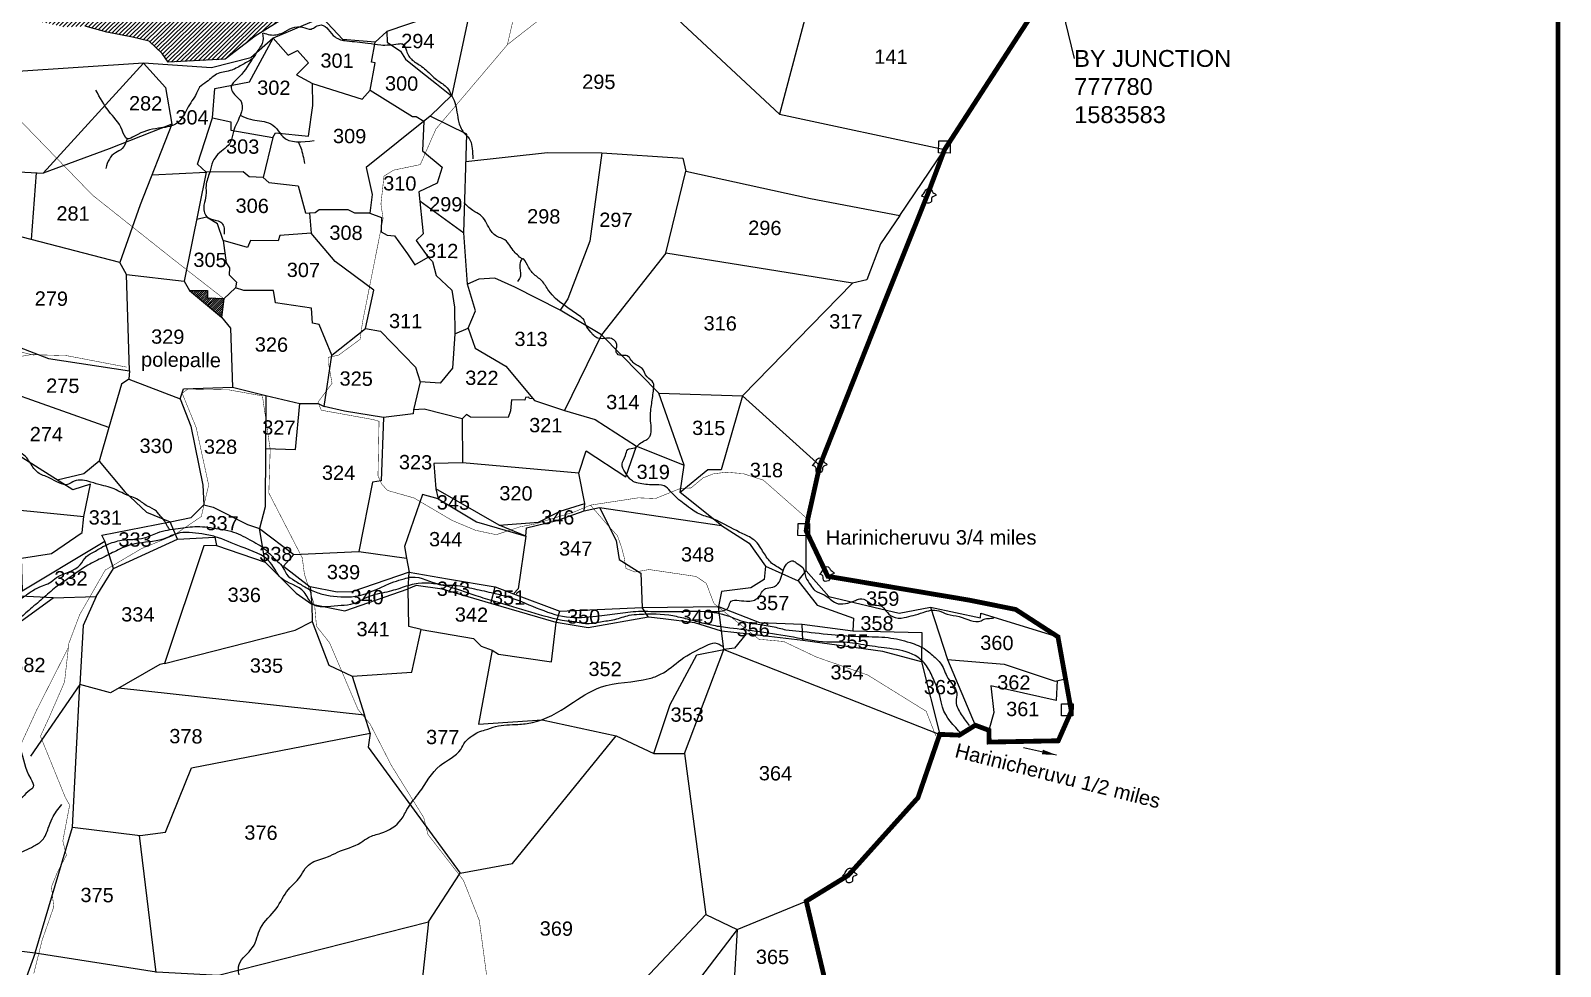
# Model space of a CAD drawing. Header units: feet. Extents: x 771100 to 779038, y 1577893 to 1588127.
# Drawn here: x 775690 to 778868, y 1581513 to 1583457 of the extents above; entities that cross this region are included whole.
import ezdxf
from ezdxf import colors
from ezdxf.entities.mleader import LeaderData, LeaderLine
from ezdxf.enums import TextEntityAlignment as Align
from ezdxf.math import Vec2, Vec3

# ---------------------------------------------------------------- set-up
doc = ezdxf.new("R2010")
doc.units = ezdxf.units.FT
doc.header["$LTSCALE"] = 15
doc.header["$MEASUREMENT"] = 0
doc.linetypes.add('HIDDEN2', pattern=[0.1875, 0.125, -0.0625])
for name, color, linetype in [('CRDS STONES', 7, 'Continuous'), ('PAPER SIZE', 10, 'Continuous'), ('PLOT', 7, 'Continuous'), ('PLOT NO', 7, 'Continuous'), ('ROADS', 6, 'Continuous'), ('TANKS-STREAM', 4, 'Continuous'), ('VILLAGE STONES', 240, 'Continuous')]:
    doc.layers.add(name, color=color, linetype=linetype)
doc.layers.add('VILLAGE BOUNDRY', color=5, linetype='HIDDEN2', lineweight=100)
doc.styles.get("Standard").update_dxf_attribs({"font": 'arial.ttf'})
doc.linetypes.add('DOTS', pattern='A,1e-06,-3,["●",Standard,S=3,R=0,X=-1.25,Y=-1.25],-3', length=6.000001)
doc.dimstyles.get("Standard").update_dxf_attribs({"dimtxt": 0.18, "dimasz": 0.18, "dimexe": 0.18, "dimexo": 0.0625, "dimgap": 0.09, "dimtad": 0, "dimtih": 1, "dimtoh": 1, "dimdec": 4, "dimzin": 0, "dimdsep": 46, "dimtxsty": 'Standard', "dimcen": 0.09, "dimadec": 0, "dimazin": 0, "dimtfac": 1, "dimtdec": 4, "dimtofl": 0, "dimtmove": 0, "dimatfit": 3, "dimfxl": 1, "dimtolj": 1, "dimtzin": 0, "dimarcsym": 0})

msp = doc.modelspace()

# ---------------------------------------------------------------- hatches: boundary and pattern name
at = {"layer": 'PLOT'}
h = msp.add_hatch(dxfattribs=at)
h.set_pattern_fill('ANSI31', color=256, scale=25)
h.paths.add_polyline_path([(776091, 1582900.1), (776090, 1582900.8), (776056.8, 1582902.1), (776056.8, 1582917.3), (776019.6, 1582917.3), (776086.1, 1582862.1)])
at = {"layer": 'TANKS-STREAM'}
h = msp.add_hatch(dxfattribs=at)
h.set_pattern_fill('ANSI31', color=256, scale=49.440822, angle=-0.6001)
h.set_pattern_definition([(44.39992316, (-7831.697, 26050.414), (-4.32398543, 4.415520388), [])])
edge = h.paths.add_edge_path()
edge.add_line((775641.9, 1583750.9), (775591.1, 1583644.2))
edge.add_line((775591.1, 1583644.2), (775570.4, 1583540.1))
edge.add_line((775570.4, 1583540.1), (775563.7, 1583518.1))
edge.add_line((775563.7, 1583518.1), (775597.3, 1583496.4))
edge.add_line((775597.3, 1583496.4), (775642.2, 1583487.3))
edge.add_line((775642.2, 1583487.3), (775662.1, 1583481.9))
edge.add_line((775662.1, 1583481.9), (775710.4, 1583475.8))
edge.add_line((775710.4, 1583475.8), (775758.3, 1583464.8))
edge.add_line((775758.3, 1583464.8), (775803.1, 1583466.2))
edge.add_line((775803.1, 1583466.2), (775847.8, 1583453.8))
edge.add_line((775847.8, 1583453.8), (775901.2, 1583443.8))
edge.add_line((775901.2, 1583443.8), (775936.1, 1583435))
edge.add_line((775936.1, 1583435), (775963.2, 1583410))
edge.add_line((775963.2, 1583410), (775975.7, 1583391.8))
edge.add_line((775975.7, 1583391.8), (776094.1, 1583397.6))
edge.add_line((776094.1, 1583397.6), (776155.8, 1583445.4))
edge.add_line((776155.8, 1583445.4), (776221.8, 1583486.5))
edge.add_line((776221.8, 1583486.5), (776293.3, 1583509.2))
edge.add_line((776293.3, 1583509.2), (776348.3, 1583513.6))
edge.add_line((776348.3, 1583513.6), (776386.9, 1583580.7))
edge.add_line((776386.9, 1583580.7), (776463.7, 1583613.6))
edge.add_line((776463.7, 1583613.6), (776485.7, 1583626.1))
edge.add_line((776485.7, 1583626.1), (776520.8, 1583635))
edge.add_line((776520.8, 1583635), (776538.3, 1583630.3))
edge.add_line((776538.3, 1583630.3), (776550.8, 1583596.6))
edge.add_line((776550.8, 1583596.6), (776581.7, 1583644.7))
edge.add_line((776581.7, 1583644.7), (776618.8, 1583654.8))
edge.add_line((776618.8, 1583654.8), (776651.9, 1583652.1))
edge.add_line((776651.9, 1583652.1), (776651, 1583681.8))
edge.add_line((776651, 1583681.8), (776667.7, 1583722.3))
edge.add_line((776667.7, 1583722.3), (776682.9, 1583761.6))
edge.add_line((776682.9, 1583761.6), (776675.5, 1583806))
edge.add_line((776675.5, 1583806), (776656.9, 1583841.2))
edge.add_line((776656.9, 1583841.2), (776648.7, 1583854.6))
edge.add_line((776648.7, 1583854.6), (776637.8, 1583865.7))
edge.add_line((776637.8, 1583865.7), (776495.9, 1583863.3))
edge.add_line((776495.9, 1583863.3), (776488.3, 1583870.1))
edge.add_line((776488.3, 1583870.1), (776425.2, 1583920.3))
edge.add_line((776425.2, 1583920.3), (776404.1, 1583928.6))
edge.add_line((776404.1, 1583928.6), (776362.7, 1583939.5))
edge.add_line((776362.7, 1583939.5), (776297.7, 1583947.3))
edge.add_line((776297.7, 1583947.3), (776214.8, 1583954.8))
edge.add_line((776214.8, 1583954.8), (776190.9, 1583960.9))
edge.add_line((776190.9, 1583960.9), (776103.6, 1583969.1))
edge.add_line((776103.6, 1583969.1), (775998.7, 1583977.4))
edge.add_line((775998.7, 1583977.4), (775886, 1583986.5))
edge.add_line((775886, 1583986.5), (775815.6, 1583985.7))
edge.add_line((775815.6, 1583985.7), (775689.4, 1583980.6))
edge.add_line((775689.4, 1583980.6), (775658, 1583970.7))
edge.add_line((775658, 1583970.7), (775659.2, 1583940.8))
edge.add_spline(control_points=[(775659.2, 1583940.8), (775659.8, 1583939.9), (775663.1, 1583933.7), (775665.2, 1583921.1), (775668.4, 1583905.2), (775664.2, 1583895), (775661.2, 1583891.6)], knot_values=[1146.056199, 1146.056199, 1146.056199, 1146.056199, 1149.306502, 1167.740359, 1184.087607, 1198.022656, 1198.022656, 1198.022656, 1198.022656], degree=3, periodic=0)
edge.add_line((775661.2, 1583891.6), (775662.5, 1583861.1))
edge.add_line((775662.5, 1583861.1), (775655.4, 1583804.3))
edge.add_line((775655.4, 1583804.3), (775645.7, 1583810))
edge.add_line((775645.7, 1583810), (775641.9, 1583750.9))
h.paths.add_polyline_path([(776263, 1583729.6), (776524.3, 1583798.3), (776531.3, 1583651.6), (776281.3, 1583553.1)], flags=16)

# ---------------------------------------------------------------- linework, layer by layer
at = {"layer": 'PAPER SIZE', "color": 5, "const_width": 10}
msp.add_lwpolyline([(771105.5, 1588121.9), (778863, 1588121.9), (778863, 1577897.6), (771105.5, 1577897.6)], close=True, dxfattribs=at)
at = {"layer": 'PLOT'}
for points in [[(775640, 1584025.5), (775720.3, 1584050.3), (775826.5, 1584056.8), (776038.3, 1584070.1), (776178.4, 1584006.3), (776428.9, 1583935.2), (776671.3, 1583864.8), (776783.2, 1583715), (776605.6, 1583514.9), (776429.6, 1583455.5), (776405.3, 1583432.9), (776338.4, 1583439), (776295.3, 1583484.7), (776193.4, 1583441.6), (776146.8, 1583400.6), (776065.2, 1583380), (775923.8, 1583389.5), (775516.5, 1583362.7), (775570.4, 1583540.1), (775591.1, 1583644.2), (775641.9, 1583750.9), (775645.7, 1583810), (775658, 1583893.2), (775640, 1584025.5)], [(777437.4, 1583962.9), (777318.8, 1583560.6), (777245.5, 1583283.8)], [(776783.2, 1583715), (777245.5, 1583283.8), (777588.5, 1583209.9)], [(776605.6, 1583514.9), (776564.8, 1583323.1), (776519.9, 1583279.2), (776386.5, 1583172.7), (776399, 1583116.5), (776394.2, 1583077.9), (776418.8, 1583068.7), (776418.2, 1583039.1), (776430.6, 1583032.1), (776445.5, 1583031.1), (776472.5, 1582993.7), (776488.2, 1582970.4), (776515.9, 1582986.2), (776524.5, 1582977.8), (776532.4, 1582948.4), (776564.9, 1582917.8), (776570.3, 1582882.3), (776571.2, 1582827.5), (776598.6, 1582838.9), (776613.6, 1582875.1), (776597.1, 1582930.5), (776589.9, 1583037.3), (776595.8, 1583242.2), (776519.9, 1583279.2)], [(776054.5, 1583163), (776036.1, 1583179.7), (776067.8, 1583276), (776072, 1583336.9), (776144.6, 1583350.8), (776193.4, 1583441.6), (776224.8, 1583406.1), (776244, 1583416), (776266.9, 1583390.4), (776242.1, 1583365.1), (776275.2, 1583347.5), (776378.4, 1583314.7), (776395.3, 1583333.4), (776405.3, 1583390.1), (776397.9, 1583391.6), (776405.3, 1583432.9)], [(776429.6, 1583455.5), (776430.3, 1583433.2), (776458.3, 1583414.3), (776468.7, 1583397.9), (776500.6, 1583372.1), (776532.6, 1583346.7), (776563.7, 1583322)], [(775105.3, 1583202), (775424.5, 1583176.6), (775715.9, 1583160.7), (775923.8, 1583389.5)], [(775923.8, 1583389.5), (775969.6, 1583338.7), (775983.2, 1583262.6), (775852.5, 1583211.4), (775715.9, 1583160.7)], [(776067.8, 1583276), (776105.8, 1583267.9), (776105.9, 1583250.5), (776192.7, 1583234.8), (776198.1, 1583245.1), (776266.8, 1583238.2), (776275.6, 1583301.3), (776275.2, 1583347.5)], [(776395.3, 1583333.4), (776483.3, 1583279.1), (776490.4, 1583278.7), (776506.9, 1583268.8), (776503.5, 1583207.1), (776544.8, 1583173.5), (776534.4, 1583140.1), (776496.2, 1583122.1), (776504.9, 1583035.1), (776490.9, 1583020.8), (776515.9, 1582986.2)], [(775983.2, 1583262.6), (775917.5, 1583095), (775875.2, 1582975.2)], [(776192.7, 1583234.8), (776172.9, 1583152.3), (776143.9, 1583153.1), (776131.5, 1583163.5), (776054.5, 1583163)], [(776594.1, 1583185.2), (776763.4, 1583204.2), (776876.6, 1583203), (777044.9, 1583192), (777050.9, 1583165.4), (777309.6, 1583108.2), (777495.6, 1583072.8), (777588.5, 1583209.9)], [(775701.2, 1583161.5), (775691, 1583023.3), (775605.1, 1583045.3), (775052.3, 1583076.3), (775105.3, 1583202)], [(776876.6, 1583203), (776851.4, 1583020), (776806, 1582900), (776789.8, 1582876.4)], [(775942, 1583157.5), (776054.5, 1583163), (776008.9, 1582936.5)], [(776172.9, 1583152.3), (776184.7, 1583141.8), (776245.7, 1583135), (776260.8, 1583078.5), (776269.1, 1583077.8), (776272.3, 1583036.2), (776207.1, 1583031.2), (776203.7, 1583020.2), (776146.3, 1583021.1), (776140.5, 1583006.5), (776089.8, 1583020.8), (776078.2, 1583055.5), (776055.3, 1583069.3), (776034.6, 1583064.5)], [(777495.6, 1583072.8), (777455.4, 1583014.1), (777426.8, 1582939.6), (777397, 1582932.7), (777009.2, 1582994.8), (777050.9, 1583165.4)], [(776394.2, 1583077.9), (776363.3, 1583077.8), (776349.6, 1583085), (776288.9, 1583085), (776280.8, 1583078.4), (776269.1, 1583077.8)], [(776498.1, 1583103.3), (776589.9, 1583037.3)], [(775895, 1582750.2), (775889, 1582950.2), (775875.2, 1582975.2), (775691, 1583023.3)], [(776089.8, 1583020.8), (776096.2, 1582974.4), (776102.6, 1582964.3), (776102.4, 1582950), (776117.2, 1582934.2), (776115.5, 1582922.9)], [(776315.7, 1582782.7), (776385.6, 1582838.4), (776402.7, 1582917.6), (776322.3, 1582977.4), (776272.3, 1583036.2)], [(777009.2, 1582994.8), (776875.8, 1582825.1), (776798.6, 1582667.6), (776862.3, 1582649.3), (776948.1, 1582593.8), (777047.8, 1582554.5), (776994.7, 1582704.1), (777168.5, 1582698.2), (777124.1, 1582544.4), (777096.6, 1582544.7), (777039.3, 1582497.4), (777047.8, 1582554.5)], [(775889, 1582950.2), (776008.9, 1582936.5), (776019.6, 1582917.3), (776086.1, 1582862.1)], [(776178, 1582699.3), (776249.1, 1582682.7), (776286.7, 1582682.4), (776299.3, 1582675.9), (776315.7, 1582782.7), (776289.1, 1582846.7), (776275.4, 1582849.3), (776273.2, 1582880.5), (776198.5, 1582891.5), (776194.2, 1582917.1), (776132.3, 1582917.2), (776115.5, 1582922.9), (776091, 1582900.1), (776086.1, 1582862.1), (776105, 1582839), (776108.9, 1582716.5)], [(776994.7, 1582704.1), (776875.8, 1582825.1), (776789.8, 1582876.4), (776695.3, 1582924.4), (776653.9, 1582942.6), (776620.5, 1582940.9), (776597.1, 1582930.5)], [(777397, 1582932.7), (777168.5, 1582698.2)], [(776385.6, 1582838.4), (776416.5, 1582833), (776489.4, 1582757.6), (776499.2, 1582727.3), (776485, 1582669.2), (776484.5, 1582661.1), (776422.5, 1582653.5), (776342, 1582666.2), (776299.3, 1582675.9)], [(776571.2, 1582827.5), (776566.1, 1582755.7), (776540.7, 1582724.5), (776499.2, 1582727.3)], [(776598.6, 1582838.9), (776613.2, 1582797.1), (776677.2, 1582759.8), (776736.5, 1582688.6), (776798.6, 1582667.6)], [(775603.9, 1582823.2), (775727, 1582775.9), (775895, 1582750.2), (775893.5, 1582733.2), (775878.6, 1582722.5), (775852.4, 1582632.2), (775617, 1582715.7)], [(775893.5, 1582733.2), (776000, 1582692.3), (776022.6, 1582635.1), (776047.5, 1582513), (776049.4, 1582472.1)], [(776000, 1582692.3), (776007.5, 1582712.8), (776108.9, 1582716.5), (776178, 1582699.3), (776177.6, 1582588.7), (776177.1, 1582468), (776165.3, 1582422.6)], [(776177.6, 1582588.7), (776240, 1582587), (776249.1, 1582682.7)], [(776733.7, 1582692.1), (776726.2, 1582692.7), (776725, 1582695.3), (776718.1, 1582695.2), (776716.2, 1582689.6), (776689, 1582689.9), (776686.8, 1582667.2), (776681.8, 1582653.4), (776603.8, 1582654.2), (776594.9, 1582659.4), (776586.3, 1582650.3), (776507.1, 1582670.6), (776485, 1582669.2)], [(777168.5, 1582698.2), (777329.2, 1582553.4)], [(776422.5, 1582653.5), (776418.1, 1582521.8), (776400.2, 1582518.8), (776371.2, 1582375)], [(776586.3, 1582650.3), (776587, 1582558.9), (776527.2, 1582557.8), (776531.7, 1582504.9), (776536, 1582484.2), (776503.5, 1582493.1), (776466.6, 1582385.4), (776470.8, 1582360.8)], [(775673, 1582294), (775670.9, 1582361.1), (775733.2, 1582370.9), (775796.8, 1582414.1), (775800, 1582447.4), (775813.9, 1582514.5), (775777.2, 1582503.1), (775678.7, 1582565.1), (775593.3, 1582619.1)], [(775852.4, 1582632.2), (775831.7, 1582562.4), (775800, 1582536.6), (775745, 1582523.3)], [(776828.8, 1582537.8), (776843.6, 1582584.1), (776926.5, 1582530), (776948.1, 1582593.8)], [(775831.7, 1582562.4), (775885.1, 1582498.9), (775930.4, 1582456.6), (775979.7, 1582436.2)], [(776663.2, 1582429.8), (776744.5, 1582435.5), (776789.8, 1582459), (776841.2, 1582474.5), (776828.8, 1582537.8), (776587, 1582558.9)], [(775306.1, 1582505.6), (775570.1, 1582470.8), (775800, 1582447.4)], [(776536, 1582484.2), (776616.3, 1582436.2), (776718.4, 1582407), (776663.2, 1582429.8), (776531.7, 1582504.9)], [(776840, 1582459.5), (776871.8, 1582466.4), (777125.2, 1582428.9), (777039.3, 1582497.4)], [(775654.7, 1582283), (775843.7, 1582396.7), (775837.7, 1582408.6), (775979.7, 1582436.2), (776023.4, 1582445.2), (776049.4, 1582472.1), (776069.2, 1582467.1), (776139.9, 1582430.7), (776165.3, 1582422.6), (776236.6, 1582368.4), (776371.2, 1582375), (776470.8, 1582360.8), (776476.4, 1582331.6), (776556, 1582318.1), (776654.7, 1582301.4), (776692.9, 1582286.7), (776789.4, 1582250.9), (776960, 1582258.3), (777118.8, 1582260.3), (777204.3, 1582227.3), (777292.6, 1582224.2), (777397.9, 1582210), (777541.3, 1582206.9), (777540.9, 1582145.3), (777578.4, 1581994.9)], [(776718.4, 1582407), (776719.6, 1582423.9), (776782.8, 1582439.4), (776840, 1582459.5), (776841.2, 1582474.5)], [(776871.8, 1582466.4), (776906.4, 1582397.6), (776912.1, 1582358.6), (776957.3, 1582330.2), (776960, 1582258.3)], [(775862.1, 1582339.3), (775994.9, 1582400.7), (775979.7, 1582436.2)], [(776075.5, 1582387.5), (776177, 1582352.8), (776165.3, 1582422.6)], [(777125.2, 1582428.9), (777182.8, 1582392.5), (777216.2, 1582344.7), (777284.1, 1582314.1), (777300.6, 1582334.5), (777300.9, 1582418)], [(775994.9, 1582400.7), (776072.4, 1582404.8), (776075.5, 1582387.5), (776049.6, 1582386.9), (775967.8, 1582142.4), (775958, 1582140.2), (775855.4, 1582080.9), (775791.9, 1582098.3)], [(775825.6, 1582281.3), (775862.1, 1582339.3), (775843.7, 1582396.7)], [(776718.4, 1582407), (776702.5, 1582297.5), (776692.9, 1582286.7)], [(776177, 1582352.8), (776241.1, 1582288.5), (776273.7, 1582265.6), (776274.4, 1582229.6)], [(776236.6, 1582368.4), (776214.9, 1582344.7), (776270.1, 1582301.8), (776273.7, 1582265.6)], [(776476.4, 1582331.6), (776356.9, 1582290.9), (776326.6, 1582290.7), (776270.1, 1582301.8)], [(776646, 1582267.1), (776544.9, 1582296.8), (776490.4, 1582304.1), (776473.7, 1582297.2), (776476.4, 1582331.6)], [(777216.2, 1582344.7), (777213.5, 1582316.9), (777185.9, 1582299.7), (777125.1, 1582291.9), (777118.8, 1582260.3)], [(777300.6, 1582334.5), (777347.7, 1582281.5), (777494, 1582247), (777559.4, 1582258.9), (777663.5, 1582237.3), (777663.8, 1582246.5), (777824.1, 1582197.6)], [(776273.7, 1582265.6), (776342.2, 1582251.3), (776473.7, 1582297.2)], [(776357.4, 1582115.8), (776481.6, 1582124.5), (776501.3, 1582212.8), (776475.2, 1582218.9), (776473.7, 1582297.2)], [(776781.3, 1582227.5), (776646, 1582267.1), (776654.7, 1582301.4)], [(777284.1, 1582314.1), (777323.9, 1582263.7), (777399.2, 1582236.3), (777397.9, 1582210)], [(775554.1, 1582123.9), (775608.7, 1582186.4), (775736.7, 1582278.8), (775654.7, 1582283)], [(775736.7, 1582278.8), (775825.6, 1582281.3), (775798.7, 1582221), (775791.9, 1582098.3), (775689.4, 1581949.7)], [(777176.4, 1582203.8), (777125, 1582209.3), (777069.6, 1582226.4), (777003.8, 1582234.7), (776973.4, 1582238.6), (776960, 1582258.3)], [(777129.7, 1582171.4), (777118.8, 1582260.3)], [(777559.4, 1582258.9), (777594.4, 1582150.6), (777652.4, 1582013.9)], [(775967.8, 1582142.4), (776239.5, 1582211.6), (776274.4, 1582229.6), (776309.5, 1582138.5), (776357.4, 1582115.8), (776383.4, 1582034.7)], [(776648.8, 1582169.7), (776661.5, 1582161.9), (776771.5, 1582145.5), (776781.3, 1582227.5)], [(776973.4, 1582238.6), (776848, 1582216), (776781.3, 1582227.5), (776789.4, 1582250.9)], [(777540.9, 1582145.3), (777460.2, 1582167), (777293.8, 1582190.3), (777292.6, 1582224.2)], [(776501.3, 1582212.8), (776609.6, 1582193.9), (776625.7, 1582177.9), (776648.8, 1582169.7), (776620.4, 1582016.4), (776752.4, 1582025), (776906.5, 1581991.7)], [(777293.8, 1582190.3), (777176.4, 1582203.8), (777152.3, 1582173.8), (777129.7, 1582171.4)], [(775698.8, 1581540.8), (775950.9, 1581501.4), (776079.7, 1581494.6), (776516.6, 1581605.1), (776582.3, 1581706.4), (776690.8, 1581726.7), (776906.5, 1581991.7), (776984.7, 1581955.4), (777048.3, 1581954.9), (777129.7, 1582171.4), (777578.4, 1581994.9)], [(776984.7, 1581955.4), (777018.4, 1582056.7), (777073.6, 1582160), (777129.7, 1582171.4)], [(777594.4, 1582150.6), (777712.2, 1582140.9), (777818.5, 1582105.7), (777839.7, 1582110.6)], [(775698.8, 1581540.8), (775776.9, 1581802.3), (775791.9, 1582098.3)], [(777822.5, 1582106.6), (777820.1, 1582065.3), (777684.9, 1582095.8), (777690.7, 1582040.4), (777680.6, 1582003.4)], [(775776.9, 1581802.3), (775916.9, 1581785), (775969.6, 1581791.9), (776023.6, 1581925.5), (776394.9, 1581997.7), (776383.4, 1582034.7), (775872.4, 1582090.7)], [(776394.9, 1581997.7), (776390.7, 1581968.5), (776582.3, 1581706.4)], [(777048.3, 1581954.9), (777092.6, 1581620.8), (777157.5, 1581589.3), (777301.1, 1581648.3)], [(775915.1, 1581784.6), (775949.4, 1581500.1)], [(776806.9, 1581121.1), (776676, 1581084.2), (776672.2, 1581175.6), (777092.6, 1581620.8)], [(774776, 1581254.9), (774807.9, 1581293), (774914, 1581374.1), (774970.7, 1581464.2), (775040.1, 1581542.6), (775197, 1581599.7), (775365.8, 1581597.3), (775556.1, 1581562.3), (775621.7, 1581550.5), (775698.8, 1581540.8), (775621.3, 1581327.4), (775572.3, 1581218.3), (775512.4, 1581235), (775486.4, 1581204.9), (775412, 1581232.2), (775271.2, 1581283.6), (775196.7, 1581302.2), (774970.7, 1581464.2), (774902.4, 1581538.2), (774746.1, 1581273.5)], [(776516.6, 1581605.1), (776483.8, 1581305.1), (776494.1, 1581103.2), (776464.6, 1580932.6), (776611.6, 1581071.2), (776676, 1581084.2)], [(777157.5, 1581589.3), (776946.7, 1581314), (776786.3, 1581185.8), (776806.9, 1581121.1), (776841.3, 1581109.8), (776859.6, 1581075.5)], [(777157.5, 1581589.3), (777149, 1581446.9)]]:
    msp.add_lwpolyline(points, dxfattribs=at)
at = {"layer": 'PLOT NO'}
msp.add_lwpolyline([(776019.6, 1582917.3), (776056.8, 1582917.3), (776056.8, 1582902.1), (776091.7, 1582900.8)], dxfattribs=at)
at = {"layer": 'ROADS', "linetype": 'HIDDEN2', "ltscale": 10, "const_width": 1}
for points in [[(776091, 1582900.1), (775986.8, 1582981.4), (775818.2, 1583115.3), (775609.3, 1583330.8), (775585.8, 1583382.3), (775459.4, 1583569.9), (775390.8, 1583596.2), (775308, 1583642.7), (775246.6, 1583673.7), (775212.8, 1583734.9), (775167.2, 1583817), (775133.4, 1583920.5), (775102.6, 1584023.3), (775094.9, 1584035.4), (775081, 1584056)], [(775697.4, 1582782.6), (775629.6, 1582799.3), (775600.7, 1582830.9), (775499.4, 1582858.9), (775458.9, 1582874), (775361, 1582881), (775331.6, 1582875.3), (775295.2, 1582894.3), (775156.1, 1582934.6), (774891.4, 1582993.3), (774634.2, 1583021.2), (774413.2, 1583048.2), (774215.6, 1583101.8), (774178.3, 1583269.6), (773993.6, 1583324.1)], [(774647.6, 1581351.7), (774811.3, 1581516.4), (774884.9, 1581592.6), (775071.8, 1581712.1), (775151, 1581753.6), (775219.8, 1581852.6), (775378.4, 1582024.9), (775455.5, 1582112.1), (775471, 1582133), (775513.8, 1582181.6), (775569.6, 1582498.2), (775571.6, 1582598.9), (775586, 1582703.9), (775615.2, 1582759.5), (775644.1, 1582775.9), (775690.8, 1582784), (775764.1, 1582781.9), (775889.1, 1582758)], [(776751.6, 1580882.1), (776724.2, 1580966.1), (776693.7, 1581069.6), (776692.9, 1581106.5), (776684.4, 1581136), (776669.2, 1581252.9), (776621.8, 1581608.4), (776588.7, 1581691.9), (776515.2, 1581786.9), (776506.3, 1581822.1), (776439, 1581930.6), (776395, 1582016.3), (776369.9, 1582046.6), (776310.5, 1582185.6), (776283.5, 1582219.6), (776279.9, 1582261.5), (776258.4, 1582328), (776254.1, 1582361.4), (776184.5, 1582496.4), (776187.4, 1582586.9)], [(776852.7, 1582471.2), (776872.6, 1582448.2), (776892.7, 1582424.8), (776908.8, 1582408), (776917.5, 1582382.9), (776922.5, 1582364), (776926.7, 1582339.6), (776945.4, 1582332.3), (776974.8, 1582337.4), (777072.2, 1582323), (777093.5, 1582308.7), (777100.7, 1582289.4), (777109.2, 1582266.9)], [(777570.5, 1581991.3), (777550.3, 1582042.9), (777428.9, 1582118.2), (777322.2, 1582155.6), (777254.1, 1582187.9), (777202.9, 1582192.5), (777109.2, 1582266.9)]]:
    msp.add_lwpolyline(points, dxfattribs=at)
at = {"layer": 'ROADS', "linetype": 'DOTS', "ltscale": 0.5, "const_width": 1}
for points in [[(776680.1, 1583427.5), (776701.9, 1583522), (776692.8, 1583594.2), (776657.1, 1583679)], [(776187.4, 1582586.9), (776171.2, 1582698.2), (776101.8, 1582710.7), (776016.2, 1582712.3), (776004.4, 1582703.6), (776033.6, 1582632.4), (776059.5, 1582512.9), (776044.2, 1582447.6), (775985.9, 1582407.9), (775919.7, 1582380.8), (775844.6, 1582336.3), (775791.6, 1582243.8), (775769, 1582184.1), (775760.1, 1582104), (775728.6, 1582031.2), (775710, 1581991), (775761.6, 1581864), (775770.7, 1581848), (775756.5, 1581773.5), (775763.9, 1581743.7), (775745, 1581708), (775732.9, 1581678.3), (775737.6, 1581636.4), (775713.7, 1581567.9), (775696, 1581497.5)], [(775256.8, 1581423), (775274.1, 1581570), (775289.9, 1581621.9), (775399.4, 1581732), (775431.8, 1581754.8), (775483.4, 1581795.1), (775547.2, 1581831.7), (775630.8, 1581877.1), (775649.7, 1581919.8), (775670.1, 1581975.7), (775702.3, 1582045.8), (775769.2, 1582177.7)]]:
    msp.add_lwpolyline(points, dxfattribs=at)
at = {"layer": 'ROADS', "linetype": 'DOTS', "ltscale": 10, "const_width": 1}
msp.add_lwpolyline([(776781.4, 1583506.9), (776680.8, 1583428.6), (776606.1, 1583340.5), (776531.7, 1583252.8), (776499.2, 1583178.8), (776443.8, 1583167.3), (776423.8, 1583154.9), (776417.4, 1583096.8), (776421.9, 1583066.8), (776379.3, 1582852.1), (776374.1, 1582815.8), (776329.7, 1582782.9), (776308.7, 1582778.5), (776308.5, 1582765.6), (776315.8, 1582724.3), (776286.7, 1582685.2), (776293.4, 1582668.5), (776401.9, 1582648.9), (776413.5, 1582645.4), (776411.3, 1582532.2), (776419.4, 1582514.3), (776431.4, 1582501.7), (776486.1, 1582486.1), (776565.4, 1582439.4), (776614.1, 1582418.9), (776656.8, 1582409.8), (776707.3, 1582426.4), (776737.1, 1582431.9), (776820.1, 1582457.5), (776852.7, 1582471.2), (776952, 1582486.4), (776988, 1582485), (777040.2, 1582506.2), (777061.5, 1582506.8), (777086.7, 1582527.8), (777107.9, 1582536.2), (777134.6, 1582539.6), (777169.5, 1582536.8), (777211.8, 1582523.3), (777302.6, 1582443.4)], dxfattribs=at)
at = {"layer": 'TANKS-STREAM'}
msp.add_lwpolyline([(776221.8, 1583486.5), (776155.8, 1583445.4), (776094.1, 1583397.6), (775975.7, 1583391.8), (775963.2, 1583410), (775936.1, 1583435), (775901.2, 1583443.8), (775847.8, 1583453.8), (775803.1, 1583466.2)], dxfattribs=at)
for points in [[(776172.6, 1583452.7), (776186.4, 1583448.5), (776213.3, 1583452.8), (776233.5, 1583462.9), (776254.7, 1583464.2), (776272.2, 1583460.5), (776282, 1583465.5), (776293.4, 1583469), (776322, 1583444), (776346.3, 1583436), (776390.1, 1583431.4), (776416.9, 1583427.5), (776453.5, 1583429.7), (776462.3, 1583429.6), (776470.4, 1583415.1), (776482.6, 1583395.9), (776502, 1583382.9), (776525, 1583362), (776535.2, 1583353.7), (776555.2, 1583338), (776563.3, 1583324), (776570.9, 1583308), (776579.3, 1583266.4), (776591.4, 1583243.1), (776603.1, 1583229), (776607, 1583212), (776608.4, 1583190.9)], [(776171.7, 1583452.1), (776170.8, 1583430.7), (776161.6, 1583415.9), (776151, 1583399.8), (776130.8, 1583387.1), (776107.3, 1583375), (776079.3, 1583368.1), (776055.1, 1583350.9), (776040.7, 1583339.4), (776032.1, 1583322.6), (776022.2, 1583307.2), (776016.9, 1583298.8)], [(776149.7, 1583397.9), (776118.1, 1583356.1), (776106.3, 1583340.6), (776117.7, 1583319.8), (776126.7, 1583310), (776117.8, 1583264.7), (776111.1, 1583247.9), (776105.1, 1583225.9), (776078.9, 1583200.3), (776068.3, 1583185.2), (776061.6, 1583163.2), (776054.1, 1583135.4), (776053.9, 1583114.7), (776049.8, 1583094.6), (776055.4, 1583070.6), (776072.9, 1583063.3), (776084.5, 1583059.3), (776090.9, 1583050.1), (776091.4, 1583034.6)], [(776016.9, 1583298.8), (775990.3, 1583262.6), (775955.3, 1583254.4), (775905.6, 1583238.2), (775890.4, 1583232.4), (775880, 1583250.2), (775852.1, 1583289.6), (775825.4, 1583333.7)], [(776125.2, 1583281.4), (776146.5, 1583272.9), (776183.5, 1583265.8), (776201, 1583253.3), (776213.5, 1583237.2), (776279, 1583229)], [(775889.9, 1583232.5), (775879.9, 1583212.2), (775865.7, 1583203.5), (775853.2, 1583190.2), (775845.6, 1583171)], [(776245.5, 1583226.2), (776250.8, 1583213.8), (776258.5, 1583181.2)], [(776710.4, 1582982.7), (776692.2, 1583000.5), (776672, 1583024.2), (776660.3, 1583028.6), (776643.6, 1583044.9), (776634.8, 1583061.4), (776624.3, 1583073.7), (776608.3, 1583083.2), (776597.8, 1583092), (776590.1, 1583100.3)], [(777253.9, 1582334.5), (777242.3, 1582342), (777231.7, 1582348.8), (777222.4, 1582358.3), (777206.6, 1582382), (777195.8, 1582396.2), (777174.3, 1582409.3), (777126.1, 1582433.9), (777105.5, 1582443.5), (777078.5, 1582453.2), (777065.2, 1582460.8), (777047.7, 1582473.9), (777033, 1582485.4), (777018.6, 1582500.4), (777005.8, 1582511.1), (776983.4, 1582513.3), (776952, 1582517), (776941.8, 1582520.3), (776934.4, 1582526.2), (776924.8, 1582539.6), (776918.3, 1582556.2), (776925.5, 1582574.1), (776930.4, 1582586.6), (776944.9, 1582590.4), (776954.8, 1582598.5), (776965.9, 1582605.4), (776973, 1582610), (776976.6, 1582615.5), (776977.3, 1582650.6), (776980, 1582682.3), (776983.9, 1582712), (776983.2, 1582725.3), (776970.4, 1582737.6), (776960, 1582755.3), (776943.6, 1582765.5), (776926.9, 1582782.2), (776912.8, 1582782.7), (776906.2, 1582789.8), (776907.5, 1582803.5), (776905.2, 1582810.2), (776896.3, 1582817.3), (776882.9, 1582817.5), (776870.8, 1582817.6), (776861.8, 1582821.6), (776853.3, 1582830.7), (776843.6, 1582844.5), (776839.4, 1582855.5), (776832.8, 1582862.3), (776766.2, 1582916.5), (776751.5, 1582937.4), (776733.7, 1582952.5), (776726.7, 1582961.2), (776716.3, 1582979.7), (776712.8, 1582983.3), (776707.7, 1582977.9), (776707.4, 1582954.7), (776706.5, 1582944.6), (776701.3, 1582935.6)], [(774255.3, 1582852.9), (774265.9, 1582838.8), (774285, 1582818.9), (774301.8, 1582810.9), (774322.1, 1582797.1), (774345.5, 1582776.1), (774381.2, 1582750), (774392.1, 1582733.8), (774420.6, 1582716), (774438.4, 1582706.5), (774456.3, 1582700.6), (774475.2, 1582693.9), (774497.7, 1582685.8), (774500.5, 1582677.2), (774493.9, 1582666.5), (774489.5, 1582653.3), (774493.3, 1582645.8), (774508.5, 1582621), (774525.3, 1582609.4), (774543.1, 1582601), (774562.7, 1582589.7), (774581.2, 1582581.3), (774598.7, 1582572.1), (774626.5, 1582559), (774646.5, 1582551.9), (774672.2, 1582544.9), (774691.5, 1582538.6), (774719, 1582531.5), (774730.2, 1582533.3), (774764, 1582523.6), (774790, 1582515.9), (774804.6, 1582511.2), (774862.3, 1582496.1), (774890.1, 1582492.3), (774910.3, 1582484.8), (774923.1, 1582473.6), (774927.7, 1582459.1), (774930.8, 1582446.4), (774926.1, 1582392.5), (774918.9, 1582371.4), (774915.3, 1582356), (774932.5, 1582336), (774938.4, 1582324.5), (774962.3, 1582306.3), (774974.8, 1582292.2), (774986, 1582274.7), (774996.6, 1582261.3), (775014.2, 1582244.7), (775052.8, 1582210.6), (775068.4, 1582187.4), (775082.8, 1582175.5), (775075, 1582159.8), (775073.6, 1582146.2), (775084.4, 1582122.1), (775135.7, 1582118.9), (775183.1, 1582110.2), (775254.9, 1582105.3), (775278.9, 1582105.7), (775302.7, 1582112.4), (775317.4, 1582121.7), (775347, 1582123.6), (775403.6, 1582118.3), (775462.4, 1582116.1), (775479.5, 1582116.2), (775495.4, 1582118.6), (775506.9, 1582128.3), (775517.1, 1582138.3), (775522.1, 1582163.2), (775532.4, 1582175.8), (775553.7, 1582187.5), (775608.8, 1582234), (775634, 1582252.1), (775652.8, 1582267), (775674.8, 1582280.4), (775693.3, 1582293.5), (775714, 1582303.4), (775728.6, 1582309.6), (775743.6, 1582320.8), (775792.7, 1582347.1), (775805.6, 1582364.3), (775821.8, 1582374.3), (775832, 1582380.5), (775848.2, 1582388.9), (775878.7, 1582398.3), (775925.6, 1582403.2), (775952.9, 1582413.7), (775996.2, 1582422.8), (776035.5, 1582426.8), (776080.4, 1582421.9), (776105.9, 1582416.9), (776144.7, 1582399.4), (776178, 1582378.2), (776193.8, 1582362.4), (776215.7, 1582338.5), (776221.3, 1582327.7), (776238.3, 1582314.2), (776259.3, 1582301.3), (776286.1, 1582289.1), (776311.7, 1582283.1), (776370.8, 1582283.1), (776444.5, 1582311.7), (776465.4, 1582318.4), (776481, 1582321.8), (776540.9, 1582306.3), (776570.7, 1582304.4), (776611.7, 1582297.3), (776651.8, 1582288.4), (776678, 1582281.8), (776802.9, 1582239.3), (776865.3, 1582240.4), (776909.1, 1582246.1), (776952.3, 1582250.8), (776978.4, 1582250.5), (777044.2, 1582250.4), (777138.3, 1582241.5), (777163.2, 1582231.6), (777230.6, 1582219), (777258.9, 1582212.4), (777286.1, 1582209.3), (777353.4, 1582202.3), (777417.5, 1582198.2), (777471.4, 1582195.9), (777516.7, 1582185.8), (777549.5, 1582170.8), (777560.7, 1582161.6), (777581.5, 1582140.9), (777595.4, 1582111.9), (777613.8, 1582081.1), (777612.6, 1582062.7), (777623.1, 1582036.5), (777639.3, 1582013.1)], [(775978.2, 1582420), (775974.3, 1582426.9), (775968.2, 1582438.2), (775956.8, 1582451.5), (775950.9, 1582458.5), (775932.2, 1582469.2), (775912.9, 1582482.3), (775886.9, 1582493.4), (775854.8, 1582508.2), (775837, 1582512.7), (775815, 1582519.2), (775780, 1582520.9), (775768.4, 1582514.7), (775728.4, 1582528), (775704.9, 1582538.9), (775689.1, 1582558.3), (775681.6, 1582569.2), (775652.8, 1582590), (775630.7, 1582605.3), (775607.3, 1582618.5), (775594.6, 1582622.3)], [(777623.7, 1581996.1), (777584.2, 1582051.1), (777578.4, 1582074.7), (777565.2, 1582110.3), (777551, 1582137), (777527.2, 1582158.8), (777475, 1582173), (777426.2, 1582179.9), (777380.2, 1582186.3), (777343.6, 1582186.7), (777274.5, 1582196.6), (777204.3, 1582207.9), (777142.2, 1582215.9), (777108.1, 1582220.9), (777081.8, 1582227.1), (777054.1, 1582234.1), (777023.9, 1582241.1), (776954, 1582243.9), (776932.8, 1582241.7), (776902.9, 1582233.2), (776873.3, 1582228.2), (776842.4, 1582224.7), (776824.8, 1582227.7), (776803.4, 1582230.4), (776728.7, 1582249.1), (776654.4, 1582270.9), (776615.1, 1582282.9), (776486.5, 1582307), (776470.1, 1582302.6), (776434.6, 1582291.8), (776395.1, 1582282.1), (776353.9, 1582264.5), (776328, 1582262), (776273.6, 1582267.1), (776258.1, 1582290.3), (776209.5, 1582320.5), (776187.6, 1582352), (776126.8, 1582384.7), (776073.3, 1582405.5), (776045.4, 1582411.3), (775993.4, 1582411.9), (775964.8, 1582400.5), (775905.8, 1582390.8), (775871.7, 1582378.4), (775840.4, 1582362.5), (775808.4, 1582346.6), (775764.2, 1582316), (775742.1, 1582300.7), (775714.3, 1582276.9), (775685.8, 1582252.5), (775634.2, 1582216), (775592.3, 1582200.9), (775574.3, 1582173.5), (775561.4, 1582151), (775553.5, 1582138.4), (775550.5, 1582128.5), (775568.7, 1582108.5), (775576.4, 1582103.5), (775591.1, 1582089.2), (775613.5, 1582062.9), (775630.3, 1582042.2), (775645.6, 1582018), (775668.4, 1581964.4), (775689.7, 1581902.7), (775695.2, 1581885.7), (775688, 1581878.7), (775658, 1581850.7), (775646.6, 1581841.7), (775631.6, 1581831.2), (775617.4, 1581822.2), (775591.8, 1581812.6), (775581.2, 1581812), (775577.5, 1581796.5), (775567.3, 1581769.9), (775561.5, 1581746.7), (775534.5, 1581724.7), (775523.8, 1581704.3), (775497.6, 1581696.5), (775474.5, 1581689.8), (775459.8, 1581683.7), (775418.1, 1581665.9), (775399.9, 1581651.5), (775389.6, 1581632.5), (775384.6, 1581621), (775368.4, 1581604.8), (775362, 1581597.3), (775356.4, 1581593.5), (775337.6, 1581589.9), (775308.9, 1581591.4), (775265.3, 1581591.9), (775234.7, 1581592.9), (775210.7, 1581599), (775198.9, 1581603.7), (775183.9, 1581602.8), (775148.3, 1581596.6), (775120.8, 1581590.6), (775099.7, 1581579), (775050.1, 1581562.9), (775024.3, 1581550.4), (775019.2, 1581541.5), (774976.8, 1581528.6), (774944.9, 1581513.9), (774934.7, 1581499.6), (774927.2, 1581475.7), (774925.3, 1581451.3), (774925.6, 1581425.7), (774926.6, 1581411.8), (774910.1, 1581387.1), (774890.4, 1581367.8), (774862.4, 1581350.3), (774839.4, 1581331.7), (774828.7, 1581320.7), (774819.1, 1581311.9), (774800.7, 1581308.2), (774778.6, 1581276.1), (774775.3, 1581270.6), (774752.1, 1581237.3), (774728.3, 1581219.5), (774711.7, 1581204.6), (774700.7, 1581201.1), (774677.8, 1581209.3), (774653.7, 1581217), (774623.4, 1581225.5), (774605.1, 1581232), (774580, 1581237.7), (774541.7, 1581243.3), (774492.3, 1581246), (774467.7, 1581249.6), (774428.9, 1581258.2), (774379.6, 1581267.2), (774312.6, 1581274.5), (774278.1, 1581288.9), (774251.9, 1581297.4), (774210.8, 1581318.2), (774172.7, 1581330), (774128.1, 1581337.9), (774081.2, 1581340.2), (774056.1, 1581326.4), (774034.1, 1581314.4), (774002.8, 1581300.3), (774000.9, 1581281.5), (774008.5, 1581261.7), (774005.4, 1581254.7), (773998.2, 1581240.9), (773991.9, 1581229.2), (773973, 1581220.6), (773959.8, 1581211.5), (773930.2, 1581193), (773910.4, 1581185.4), (773819.3, 1581195.5), (773780.2, 1581185.8), (773773, 1581167.1), (773768.9, 1581152.2), (773764.4, 1581139.2), (773752.5, 1581133.6), (773733.2, 1581131.2), (773699.1, 1581112.9), (773692.8, 1581098.6), (773685.2, 1581084.6), (773684.6, 1581069.8), (773685.8, 1581063.6), (773691.8, 1581048.7), (773704.8, 1581030.1), (773719.1, 1581013.8), (773726.4, 1581000.6), (773730.2, 1580989.2), (773727.8, 1580967.3), (773725.7, 1580939.8), (773713.5, 1580900.5), (773708, 1580880), (773705.8, 1580841), (773706.6, 1580825.7), (773705.1, 1580811.3), (773696.5, 1580784), (773691.5, 1580772.6), (773683, 1580757.4), (773674.5, 1580740), (773663.5, 1580729.1), (773646.7, 1580717.5), (773631.2, 1580706.3), (773616, 1580679.3), (773596.6, 1580665.9), (773582, 1580648.1), (773579.5, 1580626.4), (773568.8, 1580614.2), (773554.1, 1580589), (773536.3, 1580562), (773526.1, 1580547.7), (773520.2, 1580528.9), (773511.7, 1580513.7), (773498.7, 1580491.1), (773454.5, 1580462.4), (773413.6, 1580446.6), (773383.6, 1580431.6), (773361.6, 1580423.5), (773297.8, 1580400.1), (773264, 1580390), (773246.4, 1580383.6), (773242.6, 1580363.9), (773244.9, 1580343.5), (773235.2, 1580331.7), (773211.4, 1580326.7), (773194.7, 1580322.1), (773179.8, 1580317.4), (773163.5, 1580307.1), (773146.3, 1580297.2), (773124.3, 1580290), (773104.9, 1580284.9), (773074.2, 1580279.6), (773063.8, 1580266.8), (773026.8, 1580251.5), (772977, 1580229.7), (772955.4, 1580212.4), (772932.9, 1580196.9), (772917, 1580188.3), (772898.4, 1580171.8), (772882.5, 1580156.7), (772868.7, 1580138.9), (772841.7, 1580121), (772835.4, 1580107.4), (772815.5, 1580088.4), (772795.6, 1580073.7), (772774.4, 1580059.9), (772753.7, 1580047), (772732.9, 1580033.7), (772722.6, 1580013.2), (772715.8, 1579995), (772712.6, 1579978.4), (772700.6, 1579959.7), (772676.8, 1579951.7), (772661, 1579947), (772635.8, 1579932.4), (772628.8, 1579928.1), (772617.3, 1579916.8), (772610.6, 1579905.5), (772578.5, 1579852.4), (772566.4, 1579831.6), (772554.3, 1579810.7), (772541.4, 1579786.3), (772529.9, 1579759.9), (772524.1, 1579740.3), (772516.2, 1579722.9), (772511.1, 1579706.9), (772507.5, 1579692.2), (772482.6, 1579659.6), (772473, 1579622.9), (772458.2, 1579608.4), (772440.3, 1579579.2), (772433.2, 1579566), (772430.2, 1579547.8), (772434.2, 1579528.9), (772441, 1579508.5), (772444.1, 1579483.5), (772406.8, 1579463.6), (772389.9, 1579454.6), (772373.7, 1579449.2), (772359.7, 1579445.2), (772347.7, 1579442.5), (772331.6, 1579440.6), (772316.2, 1579441.4), (772305, 1579448.5), (772287.6, 1579460.6), (772259.2, 1579482.6), (772241.1, 1579496.1), (772204.3, 1579528), (772133, 1579589.4), (772074, 1579638.3), (772035.9, 1579678.6), (772004, 1579709), (771960.2, 1579749.4), (771931.1, 1579779.8), (771897.8, 1579806.7), (771845.5, 1579859.6), (771805.9, 1579890.8), (771769.7, 1579908)], [(777092, 1582251.7), (777126.8, 1582251.4), (777138.2, 1582257.1), (777142.8, 1582268.8), (777176.8, 1582271.6), (777201.3, 1582279.5), (777216.5, 1582297.9), (777231.4, 1582300.5), (777244.7, 1582311.2), (777257.2, 1582344.5), (777263.6, 1582351.7), (777274.1, 1582355.2), (777282.2, 1582350.1), (777293.9, 1582341.4), (777300.4, 1582321), (777310.2, 1582305.5), (777319.2, 1582293.7), (777338.5, 1582284.9), (777362.8, 1582267.9), (777403.2, 1582273.3), (777412.1, 1582276.5), (777429, 1582271.2), (777439.9, 1582264), (777455.9, 1582262.1), (777466.7, 1582251.5), (777480, 1582239.5), (777504.9, 1582237.4), (777523.3, 1582242.2), (777543.8, 1582248), (777559.9, 1582252.7), (777576.6, 1582251.6), (777593.9, 1582244.5), (777619.1, 1582239.8), (777664.2, 1582231.1), (777672.7, 1582235.3), (777684.6, 1582236.1), (777691.2, 1582237.3)], [(775781.4, 1581036.7), (775799.2, 1581068.2), (775810.5, 1581106.1), (775838.3, 1581137), (775858.4, 1581159.5), (775888, 1581186.6), (775938, 1581249.3), (775971.2, 1581295.7), (775989, 1581327.7), (776005.2, 1581343.6), (776017.2, 1581354.8), (776046.5, 1581400.8), (776075.5, 1581404.6), (776141.6, 1581428.9), (776122.6, 1581517), (776150.9, 1581552.2), (776167.5, 1581592.5), (776199.6, 1581632.4), (776225.1, 1581672.7), (776249, 1581698), (776260.1, 1581715.9), (776274.4, 1581728.5), (776306.7, 1581740.4), (776327.2, 1581750.1), (776375.8, 1581770.2), (776391.5, 1581780.5), (776417.2, 1581789.6), (776459.6, 1581818), (776473.1, 1581841.5), (776497.1, 1581873.9), (776540.3, 1581930), (776583.3, 1581963.6), (776592.4, 1581979.1), (776607.2, 1581992.1), (776619.6, 1581999.6), (776634.3, 1582004.1), (776655.7, 1582011.5), (776678.9, 1582014.5), (776702.1, 1582015.7), (776732.5, 1582019.5), (776810.1, 1582056.9), (776873.4, 1582092.7), (776974.8, 1582111), (776998.6, 1582119.7), (777040.8, 1582150.1), (777093.7, 1582179.4), (777111.2, 1582184.8), (777129.1, 1582177.1)], [(775300.3, 1581464.3), (775303.2, 1581478.4), (775309.6, 1581496.7), (775311.6, 1581515.7), (775324.9, 1581535.6), (775339.5, 1581564.3), (775350.7, 1581579.1), (775359.1, 1581589.7), (775385.5, 1581603.2), (775393.9, 1581609.4), (775406.5, 1581626.5), (775415.7, 1581639.5), (775426.9, 1581653.2), (775471.7, 1581665.1), (775492.3, 1581677.3), (775520.1, 1581686), (775545.8, 1581702.3), (775596.2, 1581720.4), (775622.2, 1581730.9), (775638.3, 1581745.2), (775658.6, 1581748.3), (775695.7, 1581762.4), (775713.9, 1581775.4), (775726.2, 1581799.8), (775734.4, 1581820.4), (775754.1, 1581849.2)]]:
    msp.add_spline(points, degree=3, dxfattribs=at)
at = {"layer": 'VILLAGE BOUNDRY', "lineweight": -2, "ltscale": 10, "const_width": 10}
msp.add_lwpolyline([(777816, 1583560.4), (777749.7, 1583459), (777588.5, 1583209.9), (777553.6, 1583117.7), (777468.7, 1582905.7), (777329.2, 1582553.4), (777304.7, 1582443.7), (777300.9, 1582418), (777345.9, 1582323.3), (777639.9, 1582273.8), (777736.3, 1582254.4), (777824.1, 1582197.6), (777851.9, 1582043.3), (777824.7, 1581981.6), (777681.2, 1581978.9), (777680.6, 1582003.4), (777652.4, 1582013.9), (777619.2, 1581993.3), (777578.4, 1581994.9), (777533.2, 1581863.3), (777388.3, 1581701.9), (777301.1, 1581648.3), (777339.3, 1581487)], dxfattribs=at)
at = {"layer": 'VILLAGE STONES'}
for points in [[(777576.5, 1583228.3), (777600.2, 1583228), (777600, 1583202.9), (777576.2, 1583203.2)], [(777284.1, 1582433.1), (777307.8, 1582432.8), (777307.6, 1582407.7), (777283.8, 1582408)], [(777831.7, 1582058.5), (777855.4, 1582058.2), (777855.1, 1582033.1), (777831.4, 1582033.4)]]:
    msp.add_lwpolyline(points, close=True, dxfattribs=at)
for points in [[(777540.6, 1583113.1), (777546.2, 1583120.1), (777551.4, 1583127.7), (777558.1, 1583128.9), (777564.4, 1583121.1), (777570.9, 1583115.6), (777561.8, 1583110.3), (777561.1, 1583102.2), (777549.5, 1583099.7), (777547.3, 1583109.8), (777540.9, 1583113.4)], [(777314, 1582553.1), (777319.7, 1582560.1), (777324.8, 1582567.7), (777331.6, 1582568.9), (777337.9, 1582561), (777344.4, 1582555.6), (777335.3, 1582550.2), (777334.5, 1582542.2), (777322.9, 1582539.6), (777320.8, 1582549.8), (777314.3, 1582553.3)], [(777328.9, 1582327.4), (777334.6, 1582334.4), (777339.7, 1582342), (777346.4, 1582343.2), (777352.7, 1582335.4), (777359.2, 1582329.9), (777350.1, 1582324.6), (777349.4, 1582316.5), (777337.8, 1582314), (777335.6, 1582324.1), (777329.2, 1582327.7)], [(777376.6, 1581701), (777382.3, 1581708), (777387.4, 1581715.6), (777394.1, 1581716.8), (777400.4, 1581708.9), (777406.9, 1581703.5), (777397.8, 1581698.1), (777397.1, 1581690.1), (777385.5, 1581687.5), (777383.3, 1581697.7), (777376.9, 1581701.2)]]:
    msp.add_spline(points, degree=3, dxfattribs=at)

# ---------------------------------------------------------------- texts
at = {"layer": 'PLOT NO'}
for s, p in [('294', (776494.1, 1583435.5)), ('301', (776326.3, 1583394.9)), ('141', (777477.2, 1583402.9)), ('302', (776194.9, 1583338.6)), ('300', (776460.4, 1583347.4)), ('295', (776870.2, 1583350.9)), ('282', (775928.5, 1583306.1)), ('304', (776025, 1583277)), ('309', (776352.4, 1583238)), ('303', (776130.2, 1583216.4)), ('310', (776456.6, 1583139.8)), ('281', (775777.7, 1583077.2)), ('306', (776150, 1583093.2)), ('299', (776552.1, 1583096.5)), ('298', (776755.7, 1583071.3)), ('308', (776344.9, 1583037.2)), ('297', (776905.6, 1583064)), ('296', (777215.1, 1583047.3)), ('305', (776062.3, 1582980.8)), ('312', (776543.6, 1582999.5)), ('307', (776256.3, 1582959.9)), ('279', (775732.6, 1582900.4)), ('311', (776468.8, 1582853.7)), ('316', (777122.4, 1582849)), ('317', (777383.4, 1582852.8)), ('329', (775974.5, 1582821.3)), ('313', (776729.4, 1582816.5)), ('326', (776190, 1582804.9)), ('275', (775756.4, 1582719.3)), ('325', (776366.1, 1582734.1)), ('322', (776627.2, 1582735.7)), ('314', (776920, 1582685.2)), ('327', (776205.4, 1582632.4)), ('321', (776759.9, 1582637.3)), ('315', (777098.5, 1582631.6)), ('274', (775722.3, 1582618.6)), ('330', (775950.4, 1582594.3)), ('328', (776084.2, 1582592.7)), ('323', (776489.4, 1582560.4)), ('324', (776329.5, 1582538.4)), ('319', (776983.2, 1582540.2)), ('318', (777218.4, 1582544.2)), ('320', (776698, 1582495.8)), ('345', (776568, 1582476.8)), ('331', (775844.8, 1582445.5)), ('337', (776087.4, 1582433.7)), ('346', (776784.8, 1582446)), ('333', (775906.5, 1582399.8)), ('344', (776551.9, 1582400.3)), ('338', (776199.2, 1582369.7)), ('347', (776822.2, 1582380.9)), ('348', (777075.5, 1582368.7)), ('332', (775773.4, 1582319.1)), ('339', (776339.7, 1582332.1)), ('336', (776133.5, 1582284.8)), ('340', (776388.7, 1582280.2)), ('343', (776568, 1582297.3)), ('351', (776682.8, 1582279.4)), ('359', (777460, 1582277)), ('334', (775912.4, 1582244.1)), ('342', (776605.5, 1582243.7)), ('357', (777231.3, 1582268)), ('341', (776401.3, 1582213.5)), ('350', (776838.6, 1582239.7)), ('349', (777074.8, 1582239.2)), ('356', (777190.8, 1582213.2)), ('358', (777448.1, 1582225.7)), ('355', (777396.2, 1582188.2)), ('360', (777697.2, 1582185.1)), ('382', (775686, 1582139.2)), ('335', (776179.6, 1582137.8)), ('352', (776883.2, 1582130.8)), ('354', (777386, 1582123.6)), ('363', (777580, 1582093.1)), ('362', (777732.5, 1582102.9)), ('353', (777053.7, 1582035.8)), ('361', (777751, 1582047.5)), ('378', (776012.3, 1581991)), ('377', (776545.7, 1581989.2)), ('364', (777237.2, 1581914)), ('376', (776168.2, 1581790.7)), ('375', (775827.7, 1581661)), ('369', (776781.9, 1581591.4)), ('365', (777231, 1581532.5))]:
    msp.add_text(s, height=29.66, rotation=359.3999, dxfattribs=at).set_placement(p, align=Align.MIDDLE_CENTER)
for s, height, rotation, p in [('polepalle', 29.66, 359.3999, (775919, 1582759.2)), ('Harinicheruvu 1/2 miles ', 30, 345.8356, (777607.9, 1581948))]:
    msp.add_text(s, height=height, rotation=rotation, dxfattribs=at).set_placement(p)
msp.add_text('Harinicheruvu 3/4 miles ', height=30, dxfattribs=at).set_placement((777341.7, 1582389.2))

# ---------------------------------------------------------------- leaders
at = {"layer": 'CRDS STONES', "color": 1}
ml = msp.add_multileader_mtext('Standard', dxfattribs=at)
ml.set_content('BY JUNCTION \\P777780\\P1583583', color=1)
ml.set_leader_properties()
ml.build(insert=Vec2(0, 0))
ml.multileader.update_dxf_attribs({"dogleg_length": 0.36, "arrow_head_size": 35})
ctx = ml.context
ctx.base_point, ctx.char_height, ctx.arrow_head_size, ctx.landing_gap_size, ctx.plane_origin = Vec3(777857.8, 1583399), 35, 35, 0.09, Vec3(776753.6, 1583578.7)
notes = []
notes.append((ctx, [(0, (1, 1, 0), (777857.8, 1583399), (1, 0), 1.396927018504357e-11, [(0, [(777819.2, 1583559.1)], 0, [])])]))
ctx.mtext.insert, ctx.mtext.flow_direction = Vec3(777857.9, 1583416.9), 5
at = {"layer": 'PLOT NO', "color": 5}
msp.add_leader([(777821.1, 1581952), (777752.7, 1581966.6)], dimstyle='Standard', override={"dimasz": 30, "dimgap": 0.09, "dimtad": 0, "dimzin": 2}, dxfattribs=at)
for ctx, leaders in notes:
    for number, flags, end, landing, length, lines in leaders:
        leader = LeaderData()
        leader.index, (leader.has_last_leader_line, leader.has_dogleg_vector, leader.attachment_direction) = number, flags
        leader.last_leader_point, leader.dogleg_vector, leader.dogleg_length = Vec3(end), Vec3(landing), length
        for number, points, colour, breaks in lines:
            line = LeaderLine()
            line.index, line.vertices, line.color, line.breaks = number, Vec3.list(points), colors.encode_raw_color(colour), breaks
            leader.lines.append(line)
        ctx.leaders.append(leader)

doc.saveas('drawing.dxf')
